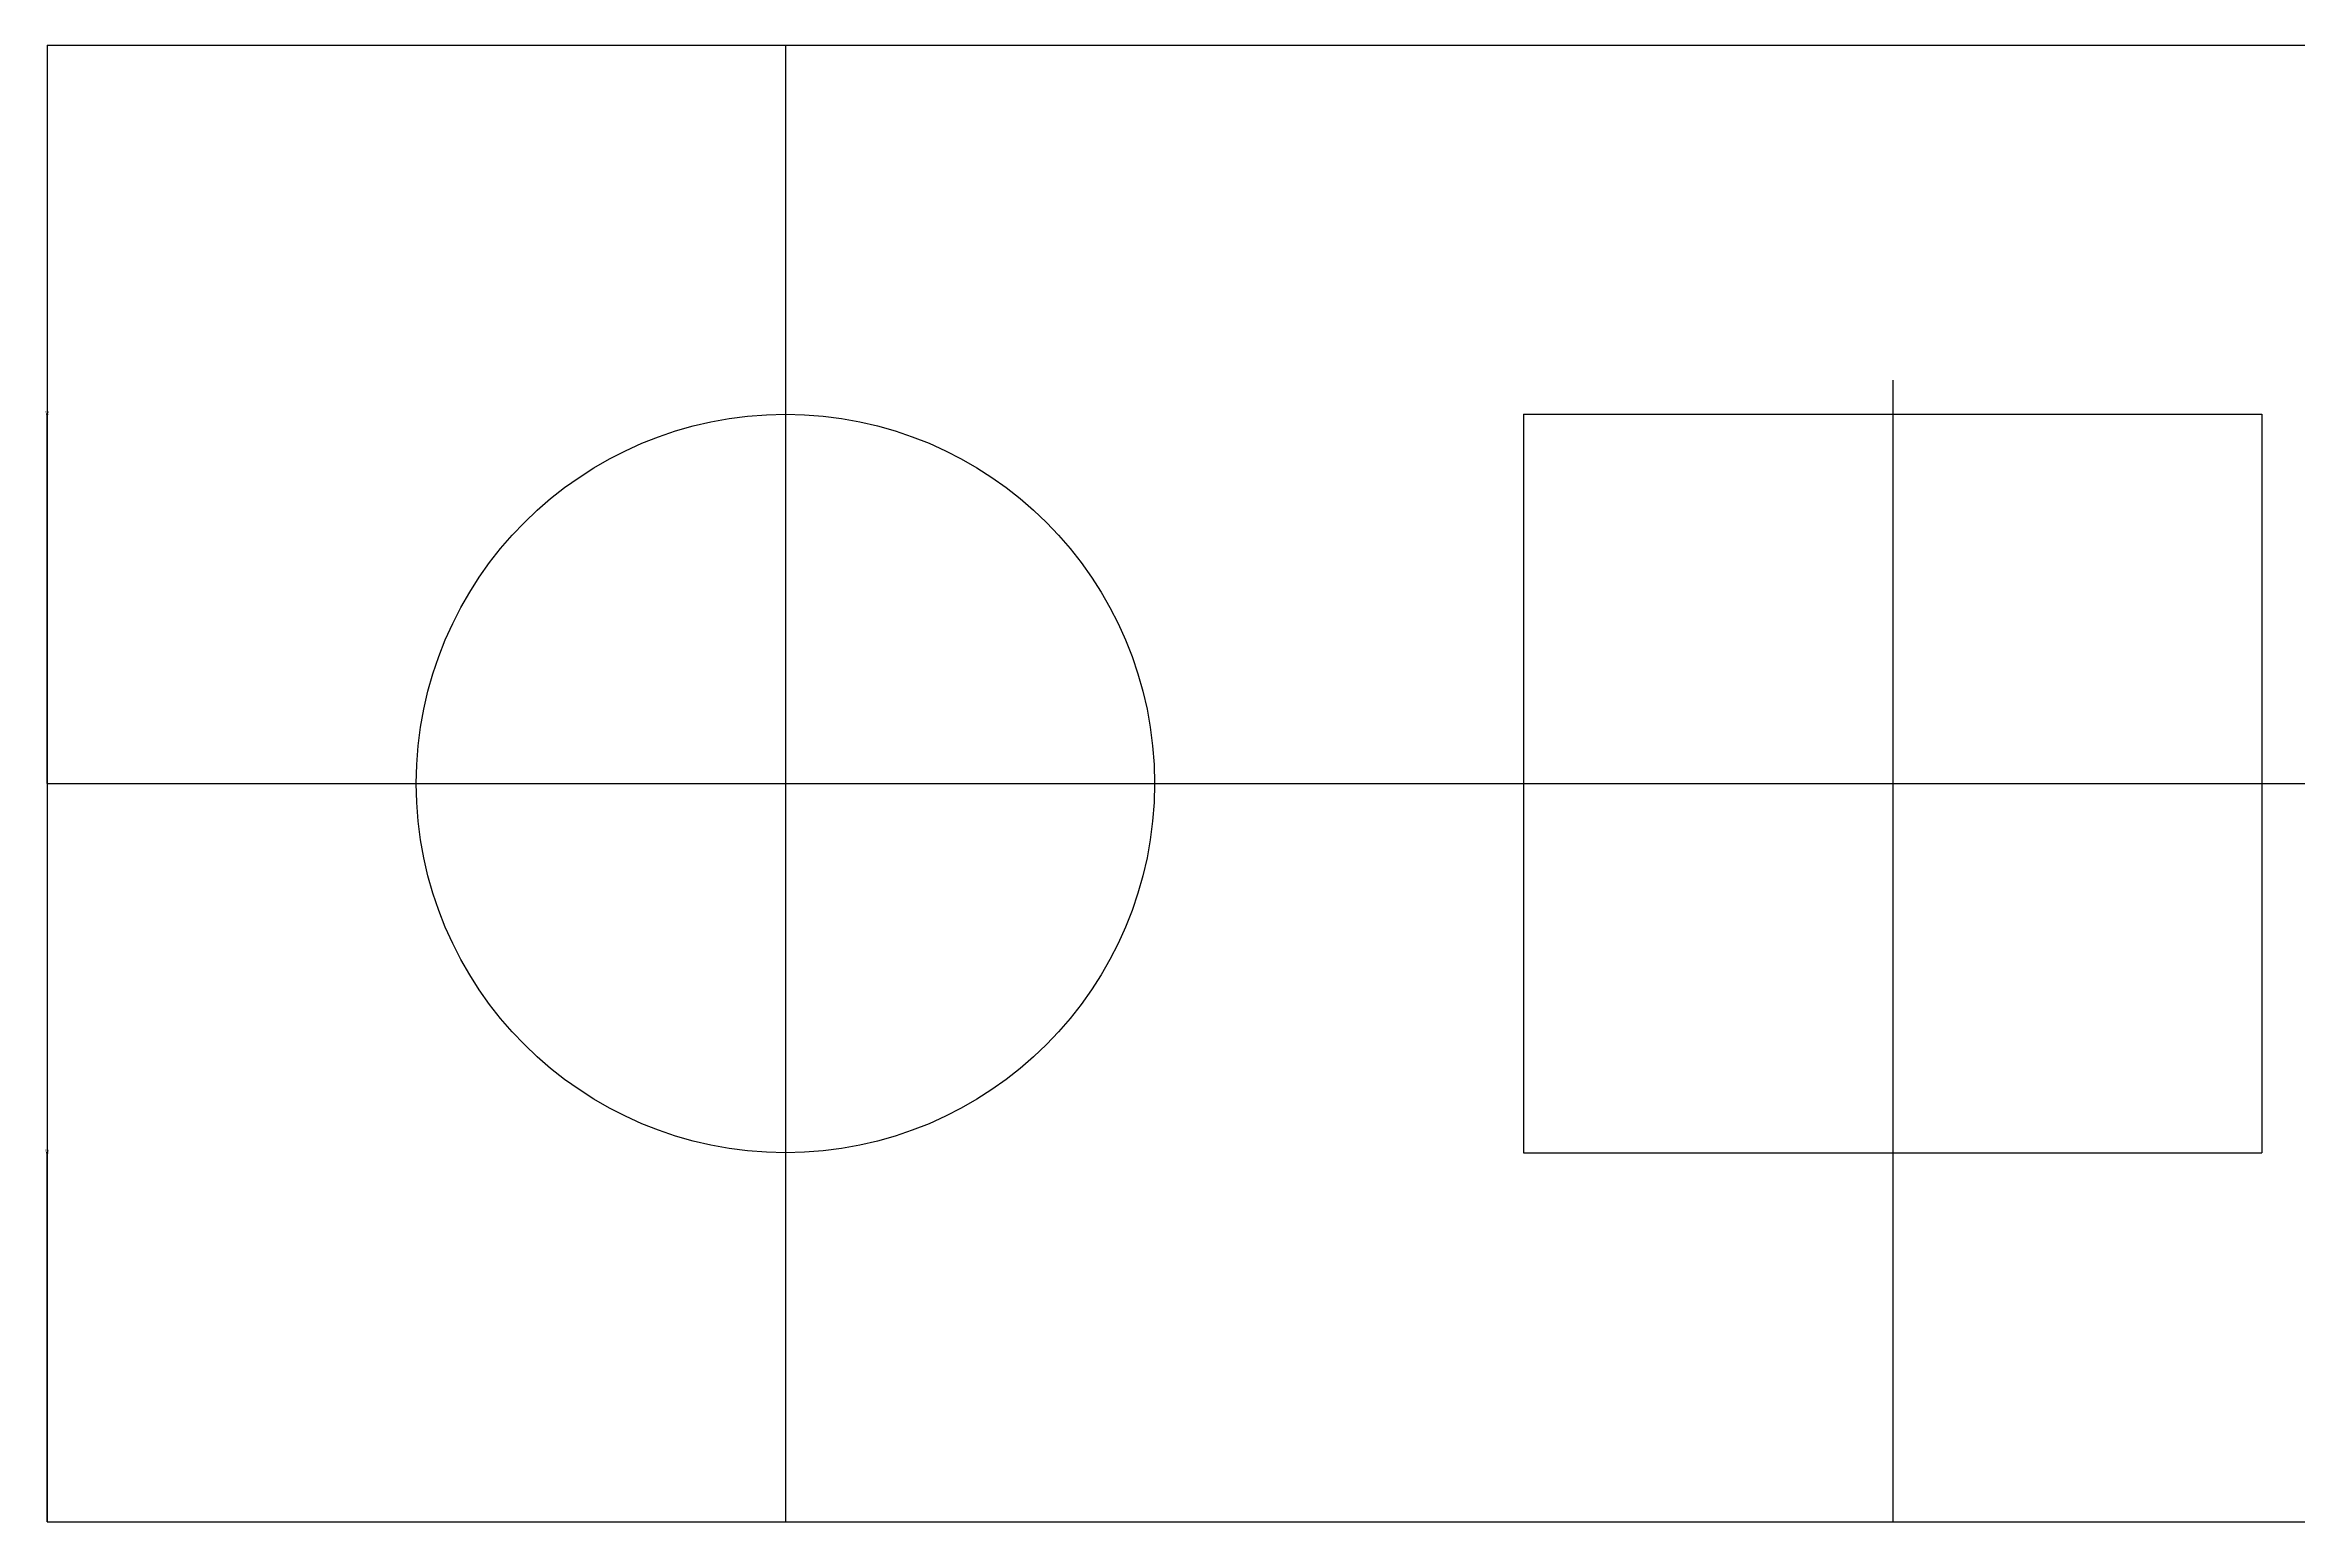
# Model space of a CAD drawing. Header units: metres. Extents: x 4568 to 182545, y -86951 to 35529.
# Drawn here: x 18324 to 19555, y -60696 to -59889 of the extents above; entities that cross this region are included whole.
import ezdxf

# ---------------------------------------------------------------- set-up
doc = ezdxf.new("R2010")
doc.units = ezdxf.units.M
for name, color, linetype in [('AXIS', 9, 'Continuous'), ('CCX', 7, 'Continuous'), ('LI', 7, 'Continuous'), ('LIS', 2, 'Continuous'), ('ZU', 2, 'Continuous')]:
    doc.layers.add(name, color=color, linetype=linetype)
doc.dimstyles.get("Standard").update_dxf_attribs({"dimtxt": 2.5, "dimasz": 2.5, "dimexe": 1.25, "dimexo": 0.625, "dimtad": 1, "dimcen": 2.5, "dimazin": 3, "dimtfac": 1, "dimtmove": 0, "dimatfit": 3})

# ---------------------------------------------------------------- blocks, each defined once
blk = doc.blocks.new('_CLOSEDFILLED')
at = {"color": 0, "linetype": 'BYBLOCK'}
blk.add_solid([(-1, 0.2), (0, 0), (-1, -0.2)], dxfattribs=at)
blk = doc.blocks.new('*D485')
for p, q in [((18325.15, -59889.34), (18325.15, -60090.96)), ((18324.9, -60090.96), (18324.65, -60090.96)), ((18325.15, -60292.58), (18325.15, -60090.96)), ((18325.15, -60090.96), (18325.15, -60090.96)), ((18325.4, -60090.96), (18325.65, -60090.96))]:
    blk.add_line(p, q)
at = {"layer": 'Defpoints'}
for p in [(18325.15, -59889.34), (18325.15, -60090.96), (18325.15, -60292.58)]:
    blk.add_point(p, dxfattribs=at)
at = {"layer": 'CCX', "xscale": 0.25, "yscale": 0.25}
blk.add_blockref('_CLOSEDFILLED', (18325.15, -60090.96), dxfattribs=at)
at = {"layer": 'CCX', "xscale": 0.25, "yscale": 0.25, "rotation": 180}
blk.add_blockref('_CLOSEDFILLED', (18325.15, -60090.96), dxfattribs=at)
at = {"layer": 'CCX', "insert": (18325.15, -60089.835), "char_height": 1, "attachment_point": 5}
blk.add_mtext('500', dxfattribs=at)
blk = doc.blocks.new('*D486')
for p, q in [((18325.15, -60292.58), (18325.15, -60494.2)), ((18324.9, -60494.2), (18324.65, -60494.2)), ((18325.15, -60695.82), (18325.15, -60494.2)), ((18325.15, -60494.2), (18325.15, -60494.2)), ((18325.4, -60494.2), (18325.65, -60494.2))]:
    blk.add_line(p, q)
at = {"layer": 'Defpoints'}
for p in [(18325.15, -60292.58), (18325.15, -60494.2), (18325.15, -60695.82)]:
    blk.add_point(p, dxfattribs=at)
at = {"layer": 'CCX', "xscale": 0.25, "yscale": 0.25}
blk.add_blockref('_CLOSEDFILLED', (18325.15, -60494.2), dxfattribs=at)
at = {"layer": 'CCX', "xscale": 0.25, "yscale": 0.25, "rotation": 180}
blk.add_blockref('_CLOSEDFILLED', (18325.15, -60494.2), dxfattribs=at)
at = {"layer": 'CCX', "insert": (18325.15, -60493.075), "char_height": 1, "attachment_point": 5}
blk.add_mtext('500', dxfattribs=at)

msp = doc.modelspace()

# ---------------------------------------------------------------- linework, layer by layer
at = {"layer": 'AXIS'}
for p, q in [((18728.39, -59889.34), (18728.39, -60695.82)), ((19333.25, -60072.34), (19333.25, -60695.82)), ((18325.15, -60292.58), (20341.35, -60292.58))]:
    msp.add_line(p, q, dxfattribs=at)
at = {"layer": 'LI'}
msp.add_circle((18728.39, -60292.58), 201.62, dxfattribs=at)
at = {"layer": 'LIS'}
for p, q in [((18325.15, -59889.34), (20341.35, -59889.34)), ((18325.15, -59889.34), (18325.15, -60695.82)), ((18325.15, -60695.82), (20341.35, -60695.82))]:
    msp.add_line(p, q, dxfattribs=at)
at = {"layer": 'ZU'}
for p, q in [((19131.63, -60090.96), (19131.63, -60494.2)), ((19131.63, -60090.96), (19534.87, -60090.96)), ((19534.87, -60090.96), (19534.87, -60494.2)), ((19131.63, -60494.2), (19534.87, -60494.2))]:
    msp.add_line(p, q, dxfattribs=at)

# ---------------------------------------------------------------- dimensions: what is measured, and where the dimension line sits
at = {"layer": 'CCX'}
for base, p2, picture, middle in [((18325.15, -60090.96), (18325.15, -59889.34), '*D485', (18325.15, -60089.835)), ((18325.15, -60494.2), (18325.15, -60695.82), '*D486', (18325.15, -60493.075))]:
    dim = msp.add_linear_dim(base=base, p1=(18325.15, -60292.58), p2=p2, text='500', dimstyle='Standard', dxfattribs=at)
    dim.commit()
    dim.dimension.update_dxf_attribs({"geometry": picture, "text_midpoint": middle})

doc.saveas('drawing.dxf')
